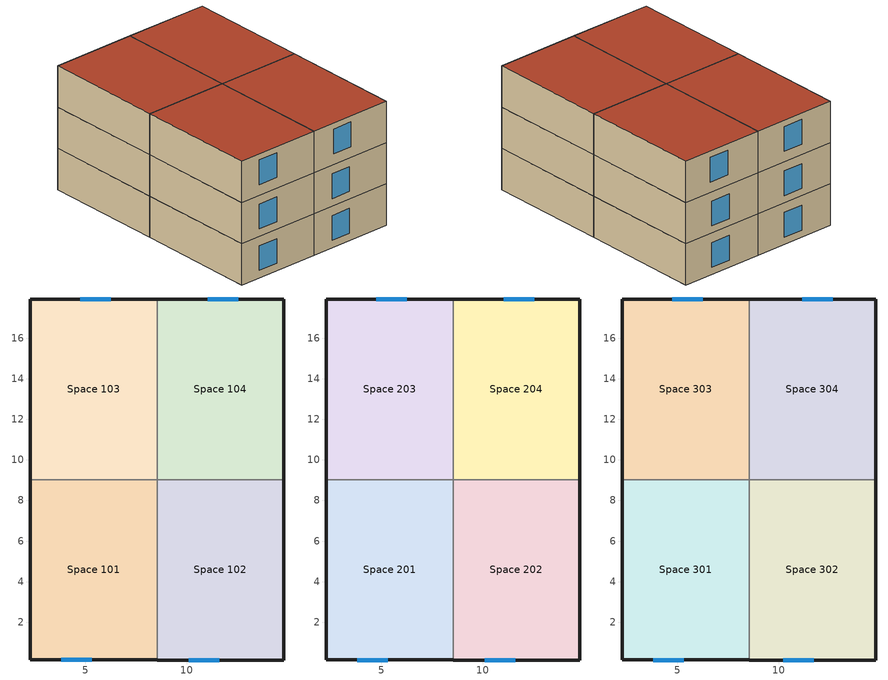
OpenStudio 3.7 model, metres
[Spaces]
Space 101
 floor ground: 8.53,9.03 8.53,0.14 2.29,0.14 2.29,9.03 z0
 wall outside: 2.29,9.03 2.29,0.14 8.53,0.14 z0:3
 wall to Space 103: 8.53,9.03 2.29,9.03 z0:3
 wall to Space 102: 8.53,0.14 8.53,9.03 z0:3
 window: 3.81,0.14 5.31,0.14 z0.53:2.33
Space 102
 floor ground: 14.77,9.03 14.77,0.14 8.53,0.14 8.53,9.03 z0
 wall outside: 8.53,0.14 14.77,0.14 14.77,9.03 z0:3
 wall to Space 104: 14.77,9.03 8.53,9.03 z0:3
 window: 10.1,0.14 11.6,0.14 z0.53:2.33
Space 103
 floor ground: 8.53,17.93 8.53,9.03 2.29,9.03 2.29,17.93 z0
 wall outside: 8.53,17.93 2.29,17.93 2.29,9.03 z0:3
 wall to Space 104: 8.53,9.03 8.53,17.93 z0:3
 window: 6.24,17.93 4.74,17.93 z0.5:2.3
Space 104
 floor ground: 14.77,17.93 14.77,9.03 8.53,9.03 8.53,17.93 z0
 wall outside: 14.77,9.03 14.77,17.93 8.53,17.93 z0:3
 window: 12.53,17.93 11.03,17.93 z0.5:2.3
Space 201
 floor to Space 101: 8.53,9.03 8.53,0.14 2.29,0.14 2.29,9.03 z3
 wall outside: 2.29,9.03 2.29,0.14 8.53,0.14 z3:6
 wall to Space 203: 8.53,9.03 2.29,9.03 z3:6
 wall to Space 202: 8.53,0.14 8.53,9.03 z3:6
 window: 3.81,0.14 5.31,0.14 z3.56:5.36
Space 202
 floor to Space 102: 14.77,9.03 14.77,0.14 8.53,0.14 8.53,9.03 z3
 wall outside: 8.53,0.14 14.77,0.14 14.77,9.03 z3:6
 wall to Space 204: 14.77,9.03 8.53,9.03 z3:6
 window: 10.1,0.14 11.6,0.14 z3.56:5.36
Space 203
 floor to Space 103: 8.53,17.93 8.53,9.03 2.29,9.03 2.29,17.93 z3
 wall outside: 8.53,17.93 2.29,17.93 2.29,9.03 z3:6
 wall to Space 204: 8.53,9.03 8.53,17.93 z3:6
 window: 6.24,17.93 4.74,17.93 z3.53:5.33
Space 204
 floor to Space 104: 14.77,17.93 14.77,9.03 8.53,9.03 8.53,17.93 z3
 wall outside: 14.77,9.03 14.77,17.93 8.53,17.93 z3:6
 window: 12.53,17.93 11.03,17.93 z3.53:5.33
Space 301
 floor to Space 201: 8.53,9.03 8.53,0.14 2.29,0.14 2.29,9.03 z6
 wall outside: 2.29,9.03 2.29,0.14 8.53,0.14 z6:9
 wall to Space 303: 8.53,9.03 2.29,9.03 z6:9
 wall to Space 302: 8.53,0.14 8.53,9.03 z6:9
 window: 3.81,0.14 5.31,0.14 z6.78:8.58
 roof outside: 8.53,0.14 8.53,9.03 2.29,9.03 2.29,0.14 z9
Space 302
 floor to Space 202: 14.77,9.03 14.77,0.14 8.53,0.14 8.53,9.03 z6
 wall outside: 8.53,0.14 14.77,0.14 14.77,9.03 z6:9
 wall to Space 304: 14.77,9.03 8.53,9.03 z6:9
 window: 10.22,0.14 11.72,0.14 z6.78:8.58
 roof outside: 14.77,0.14 14.77,9.03 8.53,9.03 8.53,0.14 z9
Space 303
 floor to Space 203: 8.53,17.93 8.53,9.03 2.29,9.03 2.29,17.93 z6
 wall outside: 8.53,17.93 2.29,17.93 2.29,9.03 z6:9
 wall to Space 304: 8.53,9.03 8.53,17.93 z6:9
 window: 6.24,17.93 4.74,17.93 z6.75:8.55
 roof outside: 8.53,9.03 8.53,17.93 2.29,17.93 2.29,9.03 z9
Space 304
 floor to Space 204: 14.77,17.93 14.77,9.03 8.53,9.03 8.53,17.93 z6
 wall outside: 14.77,9.03 14.77,17.93 8.53,17.93 z6:9
 window: 12.65,17.93 11.15,17.93 z6.75:8.55
 roof outside: 14.77,9.03 14.77,17.93 8.53,17.93 8.53,9.03 z9
[Building]
Building 1: Space Type=189.1-2009 - Office - OpenOffice - CZ4-8; Default Construction Set=189.1-2009 - CZ5 - Office
[Site]
TAIPEI: Latitude {deg}=25.07; Longitude {deg}=121.55; Time Zone {hr}=8; Elevation {m}=6
[ClimateZones]
Climate Zone Institution Name 1=ASHRAE; Climate Zone Document Name 1=ANSI/ASHRAE Standard 169; Climate Zone Document Year 1=2006; Climate Zone Institution Name 2=CEC; Climate Zone Document Name 2=California Climate Zone Descriptions; Climate Zone Document Year 2=1995
[SizingPeriod:DesignDay] Barometric Pressure {Pa}=101253; Rain Indicator=No; Snow Indicator=No; Day of Month=21; Daylight Saving Time Indicator=No; Dry-Bulb Temperature Range Modifier Type=DefaultMultipliers
Name | Maximum Dry-Bulb Temperature {C} | Daily Dry-Bulb Temperature Range {deltaC} | Wind Speed {m/s} | Wind Direction {deg} | Sky Clearness | Month | Day Type | Humidity Condition Type | Wetbulb or DewPoint at Maximum Dry-Bulb {C} | Solar Model Indicator | ASHRAE Clear Sky Optical Depth for Beam Irradiance | ASHRAE Clear Sky Optical Depth for Diffuse Irradiance | Enthalpy at Maximum Dry-Bulb {J/kg}
TAIPEI Ann Htg 99.6% Condns DB | 9 | 0 | 1.8 | 90 | 0 | 1 | WinterDesignDay | Wetbulb | 9 | ASHRAEClearSky
TAIPEI Ann Hum_n 99.6% Condns DP=>MCDB | 11.4 | 0 | 1.8 | 90 | 0 | 1 | WinterDesignDay | Dewpoint | 3.8 | ASHRAEClearSky
TAIPEI Ann Htg Wind 99.6% Condns WS=>MCDB | 17.3 | 0 | 9 | 90 | 0 | 1 | WinterDesignDay | Wetbulb | 17.3 | ASHRAEClearSky
TAIPEI Ann Clg .4% Condns DB=>MWB | 34.9 | 7.2 | 5 | 270 |  | 7 | SummerDesignDay | Wetbulb | 26.8 | ASHRAETau | 0.538 | 1.93
TAIPEI Ann Clg .4% Condns WB=>MDB | 32.7 | 7.2 | 5 | 270 |  | 7 | SummerDesignDay | Wetbulb | 28 | ASHRAETau | 0.538 | 1.93
TAIPEI Ann Clg .4% Condns DP=>MDB | 30.5 | 7.2 | 5 | 270 |  | 7 | SummerDesignDay | Dewpoint | 27 | ASHRAETau | 0.538 | 1.93
TAIPEI Ann Clg .4% Condns Enth=>MDB | 32.9 | 7.2 | 5 | 270 |  | 7 | SummerDesignDay | Enthalpy | 23 | ASHRAETau | 0.538 | 1.93 | 89800
[DefaultConstructionSet]
189.1-2009 - CZ5 - Office: Default Exterior Surface Constructions=Default Surface Constructions 13; Default Interior Surface Constructions=Default Surface Constructions 14; Default Ground Contact Surface Constructions=Default Surface Constructions 15; Default Exterior SubSurface Constructions=Default Sub Surface Constructions 9; Default Interior SubSurface Constructions=Default Sub Surface Constructions 10; Interior Partition Construction=Interior Partition
[DefaultSurfaceConstructions]
Name | Floor Construction | Wall Construction | Roof Ceiling Construction
Default Surface Constructions 13 | ExtSlabCarpet 4in ClimateZone 1-8 | ASHRAE 189.1-2009 ExtWall Mass ClimateZone 5 | ASHRAE 189.1-2009 ExtRoof IEAD ClimateZone 2-5
Default Surface Constructions 14 | Interior Floor | Interior Wall | Interior Ceiling
Default Surface Constructions 15 | ExtSlabCarpet 4in ClimateZone 1-8 | ExtSlabCarpet 4in ClimateZone 1-8 | ExtSlabCarpet 4in ClimateZone 1-8
[Construction]
ExtSlabCarpet 4in ClimateZone 1-8: MAT-CC05 4 HW CONCRETE, CP02 CARPET PAD
Interior Floor: F16 Acoustic tile, F05 Ceiling air space resistance, M11 100mm lightweight concrete
Interior Wall: G01a 19mm gypsum board, F04 Wall air space resistance, G01a 19mm gypsum board
Interior Ceiling: M11 100mm lightweight concrete, F05 Ceiling air space resistance, F16 Acoustic tile
Exterior Door: F08 Metal surface, I01 25mm insulation board
Interior Window: Clear 3mm
Interior Door; Interior Partition: G05 25mm wood
ASHRAE 189.1-2009 ExtRoof IEAD ClimateZone 2-5: Roof Membrane, Roof Insulation [21], Metal Decking
ASHRAE 189.1-2009 ExtWindow ClimateZone 4-5: Theoretical Glass [207]
ASHRAE 189.1-2009 ExtWall Mass ClimateZone 5: 1IN Stucco, 8IN Concrete HW, Wall Insulation [40], 1/2IN Gypsum
[Material] Thermal Absorptance=0.9
Name | Roughness | Thickness {m} | Conductivity {W/m-K} | Density {kg/m3} | Specific Heat {J/kg-K} | Solar Absorptance | Visible Absorptance
MAT-CC05 4 HW CONCRETE | Rough | 0.1016 | 1.311 | 2240 | 836.8 | 0.85 | 0.85
1IN Stucco | Smooth | 0.0253 | 0.6918 | 1858 | 837 | 0.92 | 0.92
8IN Concrete HW | MediumRough | 0.2033 | 1.7296 | 2243 | 837 | 0.65 | 0.65
1/2IN Gypsum | Smooth | 0.0127 | 0.16 | 784.9 | 830 | 0.4 | 0.4
Roof Membrane | VeryRough | 0.0095 | 0.16 | 1121.29 | 1460 | 0.7 | 0.7
Metal Decking | MediumSmooth | 0.0015 | 45.006 | 7680 | 418.4 | 0.6 | 0.6
F16 Acoustic tile | MediumSmooth | 0.0191 | 0.06 | 368 | 590 | 0.3 | 0.3
M11 100mm lightweight concrete | MediumRough | 0.1016 | 0.53 | 1280 | 840 | 0.5 | 0.5
G01a 19mm gypsum board | MediumSmooth | 0.019 | 0.16 | 800 | 1090 | 0.4 | 0.4
F08 Metal surface | Smooth | 0.0008 | 45.28 | 7824 | 500 | 0.7 | 0.7
I01 25mm insulation board | MediumRough | 0.0254 | 0.03 | 43 | 1210 | 0.6 | 0.6
G05 25mm wood | MediumSmooth | 0.0254 | 0.15 | 608 | 1630 | 0.5 | 0.5
Roof Insulation [21] | MediumRough | 0.2105 | 0.049 | 265 | 836.8 | 0.7 | 0.7
Wall Insulation [40] | MediumRough | 0.0794 | 0.0432 | 91 | 837 | 0.5 | 0.5
[Material:NoMass]
CP02 CARPET PAD: Roughness=Smooth; Thermal Resistance {m2-K/W}=0.1; Thermal Absorptance=0.9; Solar Absorptance=0.8; Visible Absorptance=0.8
[Material:AirGap]
Name | Thermal Resistance {m2-K/W}
F05 Ceiling air space resistance | 0.18
F04 Wall air space resistance | 0.15
[DefaultSubSurfaceConstructions]
Name | Fixed Window Construction | Operable Window Construction | Door Construction | Tubular Daylight Dome Construction | Tubular Daylight Diffuser Construction
Default Sub Surface Constructions 9 | ASHRAE 189.1-2009 ExtWindow ClimateZone 4-5 | ASHRAE 189.1-2009 ExtWindow ClimateZone 4-5 | Exterior Door | Interior Window | Interior Window
Default Sub Surface Constructions 10 | Interior Window | Interior Window | Interior Door
[WindowMaterial:Glazing] Optical Data Type=SpectralAverage; Thickness {m}=0.003; Back Side Solar Reflectance at Normal Incidence=0; Back Side Visible Reflectance at Normal Incidence=0; Infrared Transmittance at Normal Incidence=0; Dirt Correction Factor for Solar and Visible Transmittance=1; Solar Diffusing=No
Name | Solar Transmittance at Normal Incidence | Front Side Solar Reflectance at Normal Incidence | Visible Transmittance at Normal Incidence | Front Side Visible Reflectance at Normal Incidence | Front Side Infrared Hemispherical Emissivity | Back Side Infrared Hemispherical Emissivity | Conductivity {W/m-K}
Clear 3mm | 0.837 | 0.075 | 0.898 | 0.081 | 0.84 | 0.84 | 0.9
Theoretical Glass [207] | 0.3311 | 0.6189 | 0.44 | 0.51 | 0.9 | 0.9 | 0.0133
[WindowMaterial:Blind]
Window Material Blind 1: Slat Width {m}=0.025; Slat Separation {m}=0.01875; Front Side Slat Beam Solar Reflectance=0.5; Back Side Slat Beam Solar Reflectance=0.5; Front Side Slat Diffuse Solar Reflectance=0.5; Back Side Slat Diffuse Solar Reflectance=0.5; Slat Beam Visible Transmittance=0
[SpaceType]
189.1-2009 - Office - OpenOffice - CZ4-8: Default Schedule Set=189.1-2009 - Office - OpenOffice - CZ4-8 Schedule Set; Design Specification Outdoor Air Object=189.1-2009 - Office - OpenOffice - CZ4-8 Ventilation; Standards Building Type=Office; Standards Space Type=OpenOffice
[DefaultScheduleSet] People Activity Level Schedule=Office Activity; Lighting Schedule=Office Bldg Light; Electric Equipment Schedule=Office Bldg Equip; Infiltration Schedule=Office Infil Quarter On
Name | Hours of Operation Schedule | Number of People Schedule
189.1-2009 - Office - BreakRoom - CZ1-3 Schedule Set | Room101 Ruleset 1 | Office Misc Occ
189.1-2009 - Office - BreakRoom - CZ4-8 Schedule Set | Room102 Ruleset 1 | Office Misc Occ
189.1-2009 - Office - OpenOffice - CZ4-8 Schedule Set |  | Office Work Occ
[Lights:Definition]
189.1-2009 - Office - OpenOffice - CZ4-8 Lights Definition: Design Level Calculation Method=Watts/Area; Watts per Space Floor Area {W/m2}=10.6563
[Lights]
189.1-2009 - Office - OpenOffice - CZ4-8 Lights: Lights Definition=189.1-2009 - Office - OpenOffice - CZ4-8 Lights Definition; Space or SpaceType=189.1-2009 - Office - OpenOffice - CZ4-8
[DesignSpecification:OutdoorAir]
189.1-2009 - Office - OpenOffice - CZ4-8 Ventilation: Outdoor Air Method=Sum; Outdoor Air Flow per Person {m3/s-person}=0.00943895
[People:Definition]
189.1-2009 - Office - OpenOffice - CZ4-8 People Definition: Number of People Calculation Method=People/Area; People per Space Floor Area {person/m2}=0.0565105; Fraction Radiant=0.3
[People]
189.1-2009 - Office - OpenOffice - CZ4-8 People: People Definition=189.1-2009 - Office - OpenOffice - CZ4-8 People Definition; Space or SpaceType=189.1-2009 - Office - OpenOffice - CZ4-8
[SpaceInfiltration:DesignFlowRate]
189.1-2009 - Office - OpenOffice - CZ4-8 Infiltration: Space or SpaceType=189.1-2009 - Office - OpenOffice - CZ4-8; Design Flow Rate Calculation Method=Flow/ExteriorArea; Flow per Exterior Surface Area {m3/s-m2}=0.000226568
[ElectricEquipment:Definition]
189.1-2009 - Office - OpenOffice - CZ4-8 Electric Equipment Definition: Design Level Calculation Method=Watts/Area; Watts per Space Floor Area {W/m2}=7.64238
[ElectricEquipment]
189.1-2009 - Office - OpenOffice - CZ4-8 Electric Equipment: Electric Equipment Definition=189.1-2009 - Office - OpenOffice - CZ4-8 Electric Equipment Definition; Space or SpaceType=189.1-2009 - Office - OpenOffice - CZ4-8
[ThermostatSetpoint:DualSetpoint]
Name | Heating Setpoint Temperature Schedule | Cooling Setpoint Temperature Schedule
Thermostat Setpoint Dual Setpoint 1 | Small Office HtgSetp 1 | Small Office ClgSetp 1
Thermostat Setpoint Dual Setpoint 2 | Small Office HtgSetp 2 | Small Office ClgSetp 2
Thermostat Setpoint Dual Setpoint 3 | Small Office HtgSetp 3 | Small Office ClgSetp 3
[ShadingControl]
Shading Control 1: Shading Type=InteriorBlind; Shading Device Material=Window Material Blind 1; Multiple Surface Control Type=Sequential
[BuildingStory]
Name | Nominal Z Coordinate {m} | Nominal Floor to Floor Height {m}
Building Story 1 | 0 | 0.9144
Building Story 2 | 0.9144 | 0.9144
Building Story 3 | 1.8288 | 0.9144
Building Story 4 | 0 | 9.144
Building Story 5 | 9.144 | 9.144
Building Story 6 | 18.288 | 9.144
Building Story 7; Building Story 13; Building Story 16; Building Story 19 | 0 | 3
Building Story 8; Building Story 14; Building Story 17; Building Story 20 | 3 | 3
Building Story 9; Building Story 15; Building Story 18; Building Story 21 | 6 | 3
Building Story 10 | 0 | 3.048
Building Story 11 | 3.048 | 3.048
Building Story 12 | 6.096 | 3.048
[Space]
Name | Default Schedule Set | Building Story | Thermal Zone
Space 101 | 189.1-2009 - Office - BreakRoom - CZ1-3 Schedule Set | Building Story 19 | Thermal Zone 1
Space 102 | 189.1-2009 - Office - BreakRoom - CZ4-8 Schedule Set | Building Story 19 | Thermal Zone 1
Space 103; Space 104 |  | Building Story 19 | Thermal Zone 1
Space 201; Space 202; Space 203; Space 204 |  | Building Story 20 | Thermal Zone 2
Space 301; Space 302; Space 303; Space 304 |  | Building Story 21 | Thermal Zone 3
[ThermalZone] Use Ideal Air Loads=Yes
Name | Thermostat
Thermal Zone 1 | Thermostat Setpoint Dual Setpoint 1
Thermal Zone 2 | Thermostat Setpoint Dual Setpoint 2
Thermal Zone 3 | Thermostat Setpoint Dual Setpoint 3
[Sizing:Zone] Zone Cooling Design Supply Air Temperature Input Method=SupplyAirTemperature; Zone Cooling Design Supply Air Temperature {C}=14; Zone Cooling Design Supply Air Temperature Difference {deltaC}=11.11; Zone Heating Design Supply Air Temperature Input Method=SupplyAirTemperature; Zone Heating Design Supply Air Temperature {C}=40; Zone Heating Design Supply Air Temperature Difference {deltaC}=11.11; Zone Cooling Design Supply Air Humidity Ratio {kg-H2O/kg-air}=0.0085; Zone Heating Design Supply Air Humidity Ratio {kg-H2O/kg-air}=0.008; Cooling Design Air Flow Method=DesignDay; Heating Design Air Flow Method=DesignDay; Account for Dedicated Outdoor Air System=No; Dedicated Outdoor Air System Control Strategy=NeutralSupplyAir; Dedicated Outdoor Air Low Setpoint Temperature for Design {C}=autosize; Dedicated Outdoor Air High Setpoint Temperature for Design {C}=autosize; Zone Load Sizing Method=Sensible Load Only No Latent Load; Zone Latent Cooling Design Supply Air Humidity Ratio Input Method=HumidityRatioDifference; Zone Cooling Design Supply Air Humidity Ratio Difference {kgWater/kgDryAir}=0.005; Zone Latent Heating Design Supply Air Humidity Ratio Input Method=HumidityRatioDifference; Zone Humidification Design Supply Air Humidity Ratio Difference {kgWater/kgDryAir}=0.005
Thermal Zone 1; Thermal Zone 2; Thermal Zone 3
[Schedule:Ruleset]
Name | Default Day Schedule | Summer Design Day Schedule | Winter Design Day Schedule
Office Bldg Light | Office Bldg Light Default Schedule | Office Bldg Light Summer Design Day | Office Bldg Light Winter Design Day
Office Misc Occ | Office Bldg Occ Default Schedule 1 | Office Bldg Occ Summer Design Day 1 | Office Bldg Occ Winter Design Day 1
Office Activity | Office Activity Default Schedule | Office Activity Summer Design Day | Office Activity Winter Design Day
Office Infil Quarter On | Office Infil Quarter On Default Schedule | Office Infil Quarter On Summer Design Day | Office Infil Quarter On Winter Design Day
Office Bldg Equip | Office Bldg Equip Default Schedule | Office Bldg Equip Summer Design Day | Office Bldg Equip Winter Design Day
Office Work Occ | Office Bldg Occ Default Schedule | Office Bldg Occ Summer Design Day | Office Bldg Occ Winter Design Day
Small Office ClgSetp 1 | Small Office ClgSetp Default Schedule 1 | Small Office ClgSetp Summer Design Day 1 | Small Office ClgSetp Winter Design Day 1
Small Office ClgSetp 2 | Small Office ClgSetp Default Schedule 2 | Small Office ClgSetp Summer Design Day 2 | Small Office ClgSetp Winter Design Day 2
Small Office ClgSetp 3 | Small Office ClgSetp Default Schedule 3 | Small Office ClgSetp Summer Design Day 3 | Small Office ClgSetp Winter Design Day 3
Small Office HtgSetp 1 | Small Office HtgSetp Default Schedule 1 | Small Office HtgSetp Summer Design Day 1 | Small Office HtgSetp Winter Design Day 1
Small Office HtgSetp 2 | Small Office HtgSetp Default Schedule 2 | Small Office HtgSetp Summer Design Day 2 | Small Office HtgSetp Winter Design Day 2
Small Office HtgSetp 3 | Small Office HtgSetp Default Schedule 3 | Small Office HtgSetp Summer Design Day 3 | Small Office HtgSetp Winter Design Day 3
Room101 Ruleset 1 | Schedule Day 1
Room102 Ruleset 1 | Schedule Day 2
[Schedule:Day]
Office Bldg Light Default Schedule: 5, 0, 0.05, 7, 0, 0.1, 8, 0, 0.3, 17, 0, 0.9, 18, 0, 0.7, 20, 0, 0.5, 22, 0, 0.3, 23, 0, 0.1, 24, 0, 0.05
Office Bldg Light Summer Design Day; Office Infil Quarter On Rule 1 Day Schedule; Office Bldg Equip Summer Design Day; Schedule Day 1: 24, 0, 1
Office Bldg Light Winter Design Day; Office Bldg Occ Winter Design Day 1; Office Bldg Occ Rule 1 Day Schedule 1; Office Bldg Equip Winter Design Day; Office Bldg Occ Winter Design Day; Office Bldg Occ Rule 1 Day Schedule: 24, 0, 0
Office Bldg Light Rule 1 Day Schedule: 24, 0, 0.05
Office Bldg Light Rule 2 Day Schedule: 6, 0, 0.05, 8, 0, 0.1, 14, 0, 0.5, 17, 0, 0.15, 24, 0, 0.05
Office Bldg Occ Default Schedule 1: 6, 0, 0, 7, 0, 0.1, 8, 0, 0.2, 20, 0, 0.4, 22, 0, 0.1, 24, 0, 0.05
Office Bldg Occ Summer Design Day 1; Office Bldg Occ Summer Design Day: 6, 0, 0, 22, 0, 1, 24, 0, 0.05
Office Bldg Occ Rule 2 Day Schedule 1: 6, 0, 0, 8, 0, 0.1, 14, 0, 0.25, 17, 0, 0.1, 24, 0, 0
Office Activity Default Schedule; Office Activity Summer Design Day; Office Activity Winter Design Day: 24, 0, 132
Office Infil Quarter On Default Schedule; Office Infil Quarter On Summer Design Day: 6, 0, 1, 22, 0, 0.25, 24, 0, 1
Office Infil Quarter On Winter Design Day; Office Infil Quarter On Rule 2 Day Schedule: 6, 0, 1, 18, 0, 0.25, 24, 0, 1
Office Bldg Equip Default Schedule: 8, 0, 0.4, 12, 0, 0.9, 13, 0, 0.8, 17, 0, 0.9, 18, 0, 0.8, 20, 0, 0.6, 22, 0, 0.5, 24, 0, 0.4
Office Bldg Equip Rule 1 Day Schedule: 24, 0, 0.3
Office Bldg Equip Rule 2 Day Schedule: 6, 0, 0.3, 8, 0, 0.4, 14, 0, 0.5, 17, 0, 0.35, 24, 0, 0.3
Office Bldg Occ Default Schedule: 6, 0, 0, 7, 0, 0.1, 8, 0, 0.2, 12, 0, 0.85, 13, 0, 0.5, 17, 0, 0.85, 18, 0, 0.7, 20, 0, 0.4, 22, 0, 0.1, 24, 0, 0.05
Office Bldg Occ Rule 2 Day Schedule: 6, 0, 0, 8, 0, 0.1, 14, 0, 0.4, 17, 0, 0.1, 24, 0, 0
Small Office ClgSetp Default Schedule 1; Small Office ClgSetp Summer Design Day 1; Small Office ClgSetp Default Schedule 2; Small Office ClgSetp Summer Design Day 2; Small Office ClgSetp Default Schedule 3; Small Office ClgSetp Summer Design Day 3: 6, 0, 26.7, 22, 0, 24, 24, 0, 26.7
Small Office ClgSetp Winter Design Day 1; Small Office ClgSetp Rule 1 Day Schedule 1; Small Office ClgSetp Winter Design Day 2; Small Office ClgSetp Rule 1 Day Schedule 2; Small Office ClgSetp Winter Design Day 3; Small Office ClgSetp Rule 1 Day Schedule 3: 24, 0, 26.7
Small Office ClgSetp Rule 2 Day Schedule 1; Small Office ClgSetp Rule 2 Day Schedule 2; Small Office ClgSetp Rule 2 Day Schedule 3: 6, 0, 26.7, 18, 0, 24, 24, 0, 26.7
Small Office HtgSetp Default Schedule 1; Small Office HtgSetp Default Schedule 2; Small Office HtgSetp Default Schedule 3: 6, 0, 15.6, 22, 0, 21, 24, 0, 15.6
Small Office HtgSetp Summer Design Day 1; Small Office HtgSetp Rule 1 Day Schedule 1; Small Office HtgSetp Summer Design Day 2; Small Office HtgSetp Rule 1 Day Schedule 2; Small Office HtgSetp Summer Design Day 3; Small Office HtgSetp Rule 1 Day Schedule 3: 24, 0, 15.6
Small Office HtgSetp Winter Design Day 1; Small Office HtgSetp Winter Design Day 2; Small Office HtgSetp Winter Design Day 3: 24, 0, 21
Small Office HtgSetp Rule 2 Day Schedule 1; Small Office HtgSetp Rule 2 Day Schedule 2; Small Office HtgSetp Rule 2 Day Schedule 3: 6, 0, 15.6, 18, 0, 21, 24, 0, 15.6
Schedule Day 2: 8, 0, 1, 20, 0, 0, 24, 0, 1
[Schedule:Rule] Apply Monday=No; Apply Tuesday=No; Apply Wednesday=No; Apply Thursday=No; Apply Friday=No; Date Specification Type=DateRange; Start Month=1; Start Day=1; End Month=12; End Day=31
Name | Schedule Ruleset | Rule Order | Day Schedule | Apply Sunday | Apply Saturday
Office Bldg Light Rule 1 | Office Bldg Light | 0 | Office Bldg Light Rule 1 Day Schedule | Yes | No
Office Bldg Light Rule 2 | Office Bldg Light | 1 | Office Bldg Light Rule 2 Day Schedule | No | Yes
Office Misc Occ Rule 1 | Office Misc Occ | 0 | Office Bldg Occ Rule 1 Day Schedule 1 | Yes | No
Office Misc Occ Rule 2 | Office Misc Occ | 1 | Office Bldg Occ Rule 2 Day Schedule 1 | No | Yes
Office Infil Quarter On Rule 1 | Office Infil Quarter On | 0 | Office Infil Quarter On Rule 1 Day Schedule | Yes | No
Office Infil Quarter On Rule 2 | Office Infil Quarter On | 1 | Office Infil Quarter On Rule 2 Day Schedule | No | Yes
Office Bldg Equip Rule 1 | Office Bldg Equip | 0 | Office Bldg Equip Rule 1 Day Schedule | Yes | No
Office Bldg Equip Rule 2 | Office Bldg Equip | 1 | Office Bldg Equip Rule 2 Day Schedule | No | Yes
Office Work Occ Rule 1 | Office Work Occ | 0 | Office Bldg Occ Rule 1 Day Schedule | Yes | No
Office Work Occ Rule 2 | Office Work Occ | 1 | Office Bldg Occ Rule 2 Day Schedule | No | Yes
Small Office ClgSetp Rule 3 | Small Office ClgSetp 1 | 0 | Small Office ClgSetp Rule 1 Day Schedule 1 | Yes | No
Small Office ClgSetp Rule 4 | Small Office ClgSetp 1 | 1 | Small Office ClgSetp Rule 2 Day Schedule 1 | No | Yes
Small Office ClgSetp Rule 5 | Small Office ClgSetp 2 | 0 | Small Office ClgSetp Rule 1 Day Schedule 2 | Yes | No
Small Office ClgSetp Rule 6 | Small Office ClgSetp 2 | 1 | Small Office ClgSetp Rule 2 Day Schedule 2 | No | Yes
Small Office ClgSetp Rule 7 | Small Office ClgSetp 3 | 0 | Small Office ClgSetp Rule 1 Day Schedule 3 | Yes | No
Small Office ClgSetp Rule 8 | Small Office ClgSetp 3 | 1 | Small Office ClgSetp Rule 2 Day Schedule 3 | No | Yes
Small Office HtgSetp Rule 3 | Small Office HtgSetp 1 | 0 | Small Office HtgSetp Rule 1 Day Schedule 1 | Yes | No
Small Office HtgSetp Rule 4 | Small Office HtgSetp 1 | 1 | Small Office HtgSetp Rule 2 Day Schedule 1 | No | Yes
Small Office HtgSetp Rule 5 | Small Office HtgSetp 2 | 0 | Small Office HtgSetp Rule 1 Day Schedule 2 | Yes | No
Small Office HtgSetp Rule 6 | Small Office HtgSetp 2 | 1 | Small Office HtgSetp Rule 2 Day Schedule 2 | No | Yes
Small Office HtgSetp Rule 7 | Small Office HtgSetp 3 | 0 | Small Office HtgSetp Rule 1 Day Schedule 3 | Yes | No
Small Office HtgSetp Rule 8 | Small Office HtgSetp 3 | 1 | Small Office HtgSetp Rule 2 Day Schedule 3 | No | Yes
